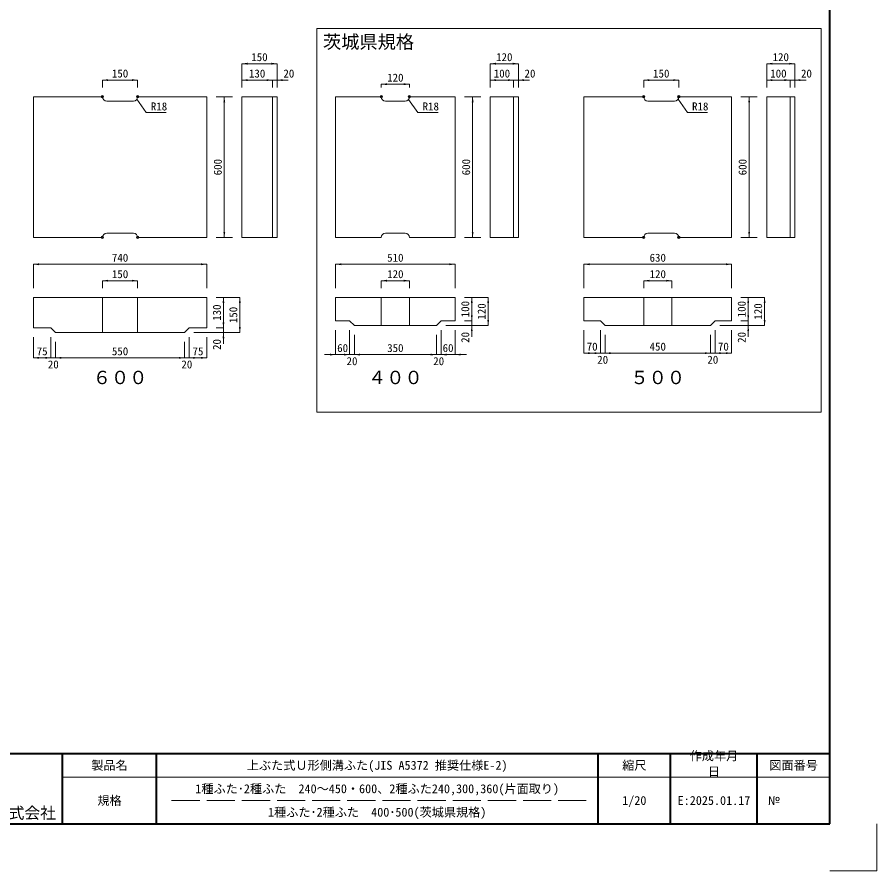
# Model space of a CAD drawing. Units: millimetres at full size, sheet at 1:20. Extents: x 19804 to 37687, y 7081 to 13999.
# Drawn here: x 34018 to 37687, y 7081 to 10722 of the extents above; entities that cross this region are included whole.
import ezdxf
from ezdxf.enums import TextEntityAlignment as Align

# ---------------------------------------------------------------- set-up
doc = ezdxf.new("R2010")
doc.units = ezdxf.units.MM
doc.header["$LTSCALE"] = 20
doc.header["$PDMODE"] = 32
doc.header["$PDSIZE"] = 10
doc.linetypes.add('DASHED', pattern=[7.5, 6, -1.5])
for name, color, linetype, lineweight in [('0_2', 7, 'Continuous', 13), ('Defpoints_3', 7, 'Continuous', 13), ('図枠', 7, 'Continuous', 5), ('寸法線', 7, 'Continuous', 13), ('引出線', 4, 'Continuous', 13), ('本体', 2, 'Continuous', 13)]:
    doc.layers.add(name, color=color, linetype=linetype, lineweight=lineweight)
doc.styles.add('ＭＳ ゴシック', font='')
doc.styles.get('ＭＳ ゴシック').set_extended_font_data('MS Gothic')

# ---------------------------------------------------------------- blocks, each defined once
blk = doc.blocks.new('filled_arrow')
at = {"color": 0, "linetype": 'Continuous', "lineweight": -2}
blk.add_solid([(7.5, 1.25), (0, 0), (7.5, -1.25)], dxfattribs=at)

msp = doc.modelspace()

# ---------------------------------------------------------------- linework, layer by layer
at = {"layer": '0_2'}
msp.add_lwpolyline([(35297.37, 9037.97), (37448.74, 9037.97), (37448.74, 10674.46), (35297.37, 10674.46)], close=True, dxfattribs=at)
at = {"layer": 'Defpoints_3'}
for p in [(37686.88, 7281.04), (37486.88, 7081.04)]:
    msp.add_line(p, (37686.88, 7081.04), dxfattribs=at)
at = {"layer": '図枠', "lineweight": 40}
for p, q in [((37486.88, 7281.04), (37486.88, 12821.04)), ((29686.88, 7581.04), (37486.88, 7581.04)), ((34211.88, 7281.04), (34211.88, 7581.04)), ((34611.88, 7281.04), (34611.88, 7581.04)), ((36496.88, 7281.04), (36496.88, 7581.04)), ((36806.88, 7281.04), (36806.88, 7581.04)), ((37176.88, 7281.04), (37176.88, 7581.04)), ((29686.88, 7281.04), (37486.88, 7281.04))]:
    msp.add_line(p, q, dxfattribs=at)
at = {"layer": '図枠', "lineweight": 13}
msp.add_line((37486.88, 7481.04), (34211.88, 7481.04), dxfattribs=at)
at = {"layer": '図枠', "linetype": 'DASHED', "lineweight": 9}
msp.add_line((36446.88, 7381.04), (34661.88, 7381.04), dxfattribs=at)
at = {"layer": '寸法線'}
for p, q in [((35126.88, 10523.76), (34976.88, 10523.76)), ((34976.88, 10422.52), (34976.88, 10523.76)), ((35126.88, 10422.52), (35126.88, 10523.76)), ((36156.88, 10523.76), (36036.88, 10523.76)), ((36036.88, 10422.52), (36036.88, 10523.76)), ((36156.88, 10422.52), (36156.88, 10523.76)), ((37336.88, 10523.76), (37216.88, 10523.76)), ((37216.88, 10422.52), (37216.88, 10523.76)), ((37336.88, 10422.52), (37336.88, 10523.76)), ((34381.88, 10453.92), (34531.88, 10453.92)), ((34381.88, 10422.52), (34381.88, 10453.92)), ((34531.88, 10422.52), (34531.88, 10453.92)), ((34976.88, 10453.76), (35106.88, 10453.76)), ((34976.88, 10422.52), (34976.88, 10453.76)), ((35174.88, 10453.76), (35058.88, 10453.76)), ((35106.88, 10422.52), (35106.88, 10453.76)), ((35106.88, 10422.52), (35106.88, 10453.76)), ((35126.88, 10422.52), (35126.88, 10453.76)), ((35571.88, 10436.26), (35691.88, 10436.26)), ((35571.88, 10422.52), (35571.88, 10436.26)), ((35691.88, 10422.52), (35691.88, 10436.26)), ((36036.88, 10453.76), (36136.88, 10453.76)), ((36036.88, 10422.52), (36036.88, 10453.76)), ((36204.88, 10453.76), (36088.88, 10453.76)), ((36136.88, 10422.52), (36136.88, 10453.76)), ((36136.88, 10422.52), (36136.88, 10453.76)), ((36156.88, 10422.52), (36156.88, 10453.76)), ((36691.88, 10453.76), (36841.88, 10453.76)), ((36691.88, 10422.52), (36691.88, 10453.76)), ((36841.88, 10422.52), (36841.88, 10453.76)), ((37216.88, 10453.76), (37316.88, 10453.76)), ((37216.88, 10422.52), (37216.88, 10453.76)), ((37384.88, 10453.76), (37268.88, 10453.76)), ((37316.88, 10422.52), (37316.88, 10453.76)), ((37316.88, 10422.52), (37316.88, 10453.76)), ((37336.88, 10422.52), (37336.88, 10453.76)), ((34866.88, 10382.52), (34901.88, 10382.52)), ((34901.88, 9782.52), (34901.88, 10382.52)), ((34901.88, 10382.52), (34901.88, 9782.52)), ((34936.88, 10382.52), (34901.88, 10382.52)), ((35926.88, 10382.52), (35961.88, 10382.52)), ((35961.88, 9782.52), (35961.88, 10382.52)), ((35961.88, 10382.52), (35961.88, 9782.52)), ((35996.88, 10382.52), (35961.88, 10382.52)), ((37106.88, 10382.52), (37141.88, 10382.52)), ((37141.88, 9782.52), (37141.88, 10382.52)), ((37141.88, 10382.52), (37141.88, 9782.52)), ((37176.88, 10382.52), (37141.88, 10382.52)), ((34866.88, 9782.52), (34901.88, 9782.52)), ((34936.88, 9782.52), (34901.88, 9782.52)), ((35926.88, 9782.52), (35961.88, 9782.52)), ((35996.88, 9782.52), (35961.88, 9782.52)), ((37106.88, 9782.52), (37141.88, 9782.52)), ((37176.88, 9782.52), (37141.88, 9782.52)), ((34086.88, 9668.15), (34826.88, 9668.15)), ((34086.88, 9566.91), (34086.88, 9668.15)), ((34826.88, 9566.91), (34826.88, 9668.15)), ((35376.88, 9668.15), (35886.88, 9668.15)), ((35376.88, 9566.91), (35376.88, 9668.15)), ((35886.88, 9566.91), (35886.88, 9668.15)), ((36436.88, 9668.15), (37066.88, 9668.15)), ((36436.88, 9566.91), (36436.88, 9668.15)), ((37066.88, 9566.91), (37066.88, 9668.15)), ((34381.88, 9598.15), (34531.88, 9598.15)), ((34381.88, 9566.91), (34381.88, 9598.15)), ((34531.88, 9566.91), (34531.88, 9598.15)), ((35571.88, 9598.15), (35691.88, 9598.15)), ((35571.88, 9566.91), (35571.88, 9598.15)), ((35691.88, 9566.91), (35691.88, 9598.15)), ((36691.88, 9598.15), (36811.88, 9598.15)), ((36691.88, 9566.91), (36691.88, 9598.15)), ((36811.88, 9566.91), (36811.88, 9598.15)), ((34866.88, 9526.91), (34898.11, 9526.91)), ((34866.88, 9526.91), (34968.11, 9526.91)), ((34898.11, 9396.91), (34898.11, 9526.91)), ((34968.11, 9526.91), (34968.11, 9376.91)), ((35926.88, 9526.91), (35958.11, 9526.91)), ((35926.88, 9526.91), (36028.11, 9526.91)), ((35958.11, 9426.91), (35958.11, 9526.91)), ((36028.11, 9526.91), (36028.11, 9406.91)), ((37106.88, 9526.91), (37138.11, 9526.91)), ((37106.88, 9526.91), (37208.11, 9526.91)), ((37138.11, 9426.91), (37138.11, 9526.91)), ((37208.11, 9526.91), (37208.11, 9406.91)), ((35958.11, 9358.91), (35958.11, 9474.91)), ((37138.11, 9358.91), (37138.11, 9474.91)), ((34898.11, 9328.91), (34898.11, 9444.91)), ((34866.88, 9396.91), (34898.11, 9396.91)), ((34866.88, 9396.91), (34898.11, 9396.91)), ((35846.88, 9406.91), (36028.11, 9406.91)), ((35846.88, 9406.91), (35958.11, 9406.91)), ((35926.88, 9426.91), (35958.11, 9426.91)), ((35926.88, 9426.91), (35958.11, 9426.91)), ((37016.88, 9406.91), (37208.11, 9406.91)), ((37016.88, 9406.91), (37138.11, 9406.91)), ((37106.88, 9426.91), (37138.11, 9426.91)), ((37106.88, 9426.91), (37138.11, 9426.91)), ((34086.88, 9356.91), (34086.88, 9269.04)), ((34161.88, 9356.91), (34161.88, 9269.04)), ((34161.88, 9356.91), (34161.88, 9269.04)), ((34751.88, 9356.91), (34751.88, 9269.04)), ((34751.88, 9356.91), (34751.88, 9269.04)), ((34771.88, 9376.91), (34968.11, 9376.91)), ((34771.88, 9376.91), (34898.11, 9376.91)), ((34826.88, 9356.91), (34826.88, 9269.04)), ((35376.88, 9386.91), (35376.88, 9282.91)), ((35436.88, 9386.91), (35436.88, 9282.91)), ((35436.88, 9386.91), (35436.88, 9282.91)), ((35456.88, 9366.91), (35456.88, 9282.91)), ((35456.88, 9366.91), (35456.88, 9282.91)), ((35806.88, 9366.91), (35806.88, 9282.91)), ((35806.88, 9366.91), (35806.88, 9282.91)), ((35826.88, 9386.91), (35826.88, 9282.91)), ((35826.88, 9386.91), (35826.88, 9282.91)), ((35886.88, 9386.91), (35886.88, 9282.91)), ((36436.88, 9386.91), (36436.88, 9289.04)), ((36506.88, 9386.91), (36506.88, 9289.04)), ((36506.88, 9386.91), (36506.88, 9289.04)), ((36526.88, 9366.91), (36526.88, 9289.04)), ((36526.88, 9366.91), (36526.88, 9289.04)), ((36976.88, 9366.91), (36976.88, 9289.04)), ((36976.88, 9366.91), (36976.88, 9289.04)), ((36996.88, 9386.91), (36996.88, 9289.04)), ((36996.88, 9386.91), (36996.88, 9289.04)), ((37066.88, 9386.91), (37066.88, 9289.04)), ((34181.88, 9336.91), (34181.88, 9269.04)), ((34181.88, 9336.91), (34181.88, 9269.04)), ((34731.88, 9336.91), (34731.88, 9269.04)), ((34731.88, 9336.91), (34731.88, 9269.04)), ((35328.88, 9282.91), (35436.88, 9282.91)), ((35388.88, 9282.91), (35504.88, 9282.91)), ((35456.88, 9282.91), (35806.88, 9282.91)), ((35758.88, 9282.91), (35874.88, 9282.91)), ((35826.88, 9282.91), (35934.88, 9282.91)), ((36436.88, 9289.04), (36506.88, 9289.04)), ((36458.88, 9289.04), (36574.88, 9289.04)), ((36526.88, 9289.04), (36976.88, 9289.04)), ((36928.88, 9289.04), (37044.88, 9289.04)), ((36996.88, 9289.04), (37066.88, 9289.04)), ((34086.88, 9269.04), (34161.88, 9269.04)), ((34113.88, 9269.04), (34229.88, 9269.04)), ((34181.88, 9269.04), (34731.88, 9269.04)), ((34683.88, 9269.04), (34799.88, 9269.04)), ((34751.88, 9269.04), (34826.88, 9269.04))]:
    msp.add_line(p, q, dxfattribs=at)
at = {"layer": '引出線'}
for points in [[(34528.42, 10371.92), (34568.32, 10315.35), (34653.93, 10315.35)], [(35687.48, 10370.74), (35728.32, 10315.35), (35813.93, 10315.35)], [(36838.42, 10371.92), (36878.32, 10315.35), (36963.93, 10315.35)]]:
    msp.add_lwpolyline(points, dxfattribs=at)
at = {"layer": '本体'}
for p, q in [((34086.88, 9782.52), (34086.88, 10382.52)), ((34086.88, 10382.52), (34381.88, 10382.52)), ((34399.88, 10364.52), (34513.88, 10364.52)), ((34531.88, 10382.52), (34826.88, 10382.52)), ((34826.88, 9782.52), (34826.88, 10382.52)), ((34976.88, 10382.52), (34976.88, 9782.52)), ((34976.88, 10382.52), (35126.88, 10382.52)), ((35106.88, 10382.52), (35106.88, 9782.52)), ((35126.88, 10382.52), (35126.88, 9782.52)), ((35376.88, 9782.52), (35376.88, 10382.52)), ((35376.88, 10382.52), (35571.88, 10382.52)), ((35589.88, 10364.52), (35673.88, 10364.52)), ((35691.88, 10382.52), (35886.88, 10382.52)), ((35886.88, 9782.52), (35886.88, 10382.52)), ((36036.88, 10382.52), (36036.88, 9782.52)), ((36036.88, 10382.52), (36156.88, 10382.52)), ((36136.88, 10382.52), (36136.88, 9782.52)), ((36156.88, 10382.52), (36156.88, 9782.52)), ((36436.88, 9782.52), (36436.88, 10382.52)), ((36436.88, 10382.52), (36691.88, 10382.52)), ((36709.88, 10364.52), (36823.88, 10364.52)), ((36841.88, 10382.52), (37066.88, 10382.52)), ((37066.88, 9782.52), (37066.88, 10382.52)), ((37216.88, 10382.52), (37216.88, 9782.52)), ((37216.88, 10382.52), (37336.88, 10382.52)), ((37316.88, 10382.52), (37316.88, 9782.52)), ((37336.88, 10382.52), (37336.88, 9782.52)), ((34399.88, 9800.52), (34513.88, 9800.52)), ((35589.88, 9800.52), (35673.88, 9800.52)), ((36709.88, 9800.52), (36823.88, 9800.52)), ((34086.88, 9782.52), (34381.88, 9782.52)), ((34531.88, 9782.52), (34826.88, 9782.52)), ((34976.88, 9782.52), (35126.88, 9782.52)), ((35376.88, 9782.52), (35571.88, 9782.52)), ((35691.88, 9782.52), (35886.88, 9782.52)), ((36036.88, 9782.52), (36156.88, 9782.52)), ((36436.88, 9782.52), (36691.88, 9782.52)), ((36841.88, 9782.52), (37066.88, 9782.52)), ((37216.88, 9782.52), (37336.88, 9782.52)), ((35886.88, 9526.91), (35886.88, 9426.91)), ((35376.88, 9426.91), (35436.88, 9426.91)), ((35886.88, 9426.91), (35826.88, 9426.91))]:
    msp.add_line(p, q, dxfattribs=at)
at = {"layer": '本体', "lineweight": 20}
for p, q in [((34826.88, 9526.91), (34086.88, 9526.91)), ((34086.88, 9526.91), (34086.88, 9396.91)), ((34826.88, 9526.91), (34826.88, 9396.91)), ((35886.88, 9526.91), (35376.88, 9526.91)), ((35376.88, 9526.91), (35376.88, 9426.91)), ((36436.88, 9526.91), (37066.88, 9526.91)), ((36436.88, 9526.91), (36436.88, 9426.91)), ((37066.88, 9526.91), (37066.88, 9426.91)), ((34086.88, 9396.91), (34161.88, 9396.91)), ((34161.88, 9396.91), (34181.88, 9376.91)), ((34751.88, 9396.91), (34731.88, 9376.91)), ((34826.88, 9396.91), (34751.88, 9396.91)), ((35436.88, 9426.91), (35456.88, 9406.91)), ((35456.88, 9406.91), (35806.88, 9406.91)), ((35826.88, 9426.91), (35806.88, 9406.91)), ((36436.88, 9426.91), (36506.88, 9426.91)), ((36506.88, 9426.91), (36526.88, 9406.91)), ((36526.88, 9406.91), (36976.88, 9406.91)), ((36976.88, 9406.91), (36996.88, 9426.91)), ((36996.88, 9426.91), (37066.88, 9426.91)), ((34181.88, 9376.91), (34731.88, 9376.91))]:
    msp.add_line(p, q, dxfattribs=at)
at = {"layer": '本体', "lineweight": 9}
for p, q in [((34381.88, 9526.91), (34381.88, 9376.91)), ((34531.88, 9376.91), (34531.88, 9526.91)), ((35571.88, 9526.91), (35571.88, 9406.91)), ((35691.88, 9406.91), (35691.88, 9526.91)), ((36691.88, 9406.91), (36691.88, 9526.91)), ((36811.88, 9526.91), (36811.88, 9406.91))]:
    msp.add_line(p, q, dxfattribs=at)
at = {"layer": '本体'}
for centre, start, end in [((34399.88, 10382.52), 180, 270), ((34513.88, 10382.52), 270, 0), ((35673.88, 10382.52), 270, 0), ((36709.88, 10382.52), 180, 270), ((36823.88, 10382.52), 270, 0), ((34399.88, 9782.52), 90, 180), ((34513.88, 9782.52), 0, 90), ((35589.88, 9782.52), 90, 180), ((35673.88, 9782.52), 0, 90), ((36709.88, 9782.52), 90, 180), ((36823.88, 9782.52), 0, 90)]:
    msp.add_arc(centre, 18, start, end, dxfattribs=at)
at = {"layer": '本体', "lineweight": 9}
msp.add_arc((35589.88, 10382.52), 18, 180, 270, dxfattribs=at)
at = {"layer": '本体'}
for p in [(34381.88, 10382.52), (34531.88, 10382.52), (35571.88, 10382.52), (35691.88, 10382.52), (36691.88, 10382.52), (36841.88, 10382.52), (34381.88, 9782.52), (34531.88, 9782.52), (36691.88, 9782.52), (36841.88, 9782.52)]:
    msp.add_point(p, dxfattribs=at)

# ---------------------------------------------------------------- block references
at = {"layer": '寸法線', "xscale": 3.2, "yscale": 3.2}
for p in [(34976.88, 10523.76), (36036.88, 10523.76), (37216.88, 10523.76), (34381.88, 10453.92), (34976.88, 10453.76), (35126.88, 10453.76), (36036.88, 10453.76), (36156.88, 10453.76), (36691.88, 10453.76), (37216.88, 10453.76), (37336.88, 10453.76), (35571.88, 10436.26), (34086.88, 9668.15), (35376.88, 9668.15), (36436.88, 9668.15), (34381.88, 9598.15), (35571.88, 9598.15), (36691.88, 9598.15), (35456.88, 9282.91), (35456.88, 9282.91), (35826.88, 9282.91), (35826.88, 9282.91), (35886.88, 9282.91), (36436.88, 9289.04), (36526.88, 9289.04), (36526.88, 9289.04), (36996.88, 9289.04), (36996.88, 9289.04), (34086.88, 9269.04), (34181.88, 9269.04), (34181.88, 9269.04), (34751.88, 9269.04), (34751.88, 9269.04)]:
    msp.add_blockref('filled_arrow', p, dxfattribs=at)
for p, rotation in [((35126.88, 10523.76), 180), ((36156.88, 10523.76), 180), ((37336.88, 10523.76), 180), ((34531.88, 10453.92), 180), ((35106.88, 10453.76), 180), ((35106.88, 10453.76), 180), ((36136.88, 10453.76), 180), ((36136.88, 10453.76), 180), ((36841.88, 10453.76), 180), ((37316.88, 10453.76), 180), ((37316.88, 10453.76), 180), ((35691.88, 10436.26), 180), ((34901.88, 10382.52), 270), ((34901.88, 10382.52), 270), ((35961.88, 10382.52), 270), ((35961.88, 10382.52), 270), ((37141.88, 10382.52), 270), ((37141.88, 10382.52), 270), ((34901.88, 9782.52), 90), ((34901.88, 9782.52), 90), ((35961.88, 9782.52), 90), ((35961.88, 9782.52), 90), ((37141.88, 9782.52), 90), ((37141.88, 9782.52), 90), ((34826.88, 9668.15), 180), ((35886.88, 9668.15), 180), ((37066.88, 9668.15), 180), ((34531.88, 9598.15), 180), ((35691.88, 9598.15), 180), ((36811.88, 9598.15), 180), ((34898.11, 9526.91), 270), ((34968.11, 9526.91), 270), ((35958.11, 9526.91), 270), ((36028.11, 9526.91), 270), ((37138.11, 9526.91), 270), ((37208.11, 9526.91), 270), ((35958.11, 9426.91), 90), ((35958.11, 9426.91), 90), ((36028.11, 9406.91), 90), ((37138.11, 9426.91), 90), ((37138.11, 9426.91), 90), ((37208.11, 9406.91), 90), ((34898.11, 9396.91), 90), ((34898.11, 9396.91), 90), ((34968.11, 9376.91), 90), ((35958.11, 9406.91), 270), ((37138.11, 9406.91), 270), ((34898.11, 9376.91), 270), ((35376.88, 9282.91), 180), ((35436.88, 9282.91), 180), ((35436.88, 9282.91), 180), ((35806.88, 9282.91), 180), ((35806.88, 9282.91), 180), ((36506.88, 9289.04), 180), ((36506.88, 9289.04), 180), ((36976.88, 9289.04), 180), ((36976.88, 9289.04), 180), ((37066.88, 9289.04), 180), ((34161.88, 9269.04), 180), ((34161.88, 9269.04), 180), ((34731.88, 9269.04), 180), ((34731.88, 9269.04), 180), ((34826.88, 9269.04), 180)]:
    msp.add_blockref('filled_arrow', p, dxfattribs=dict(at, rotation=rotation))
at = {"layer": '引出線', "xscale": 0.16, "yscale": 0.16}
for p, rotation in [((34528.42, 10371.92), 305.2), ((35687.48, 10370.74), 306.4), ((36838.42, 10371.92), 305.2)]:
    msp.add_blockref('filled_arrow', p, dxfattribs=dict(at, rotation=rotation))

# ---------------------------------------------------------------- texts
at = {"layer": '0_2', "style": 'ＭＳ ゴシック'}
for s, p in [('６００', (34456.88, 9139.77)), ('４００', (35631.88, 9139.77)), ('５００', (36751.88, 9139.77))]:
    msp.add_text(s, height=56.96, dxfattribs=at).set_placement(p, align=Align.BOTTOM_CENTER)
at = {"layer": '図枠', "style": 'ＭＳ ゴシック'}
for s, height, p in [('茨城県規格', 56.96, (35323.26, 10616.96)), ('№', 37.98, (37221.23, 7381.04))]:
    msp.add_text(s, height=height, dxfattribs=at).set_placement(p, align=Align.MIDDLE_LEFT)
for s, p in [('作成年月', (36888.28, 7590.27)), ('日', (36965.98, 7523.6))]:
    msp.add_text(s, height=37.98, dxfattribs=at).set_placement(p, align=Align.TOP_LEFT)
for s, height, p in [('製品名', 37.98, (34411.88, 7531.04)), ('上ぶた式Ｕ形側溝ふた(JIS A5372 推奨仕様E-2)', 37.98, (35554.38, 7531.04)), ('縮尺', 37.98, (36651.88, 7531.04)), ('図面番号', 37.98, (37331.88, 7531.04)), ('1種ふた･2種ふた\u3000240～450・600、2種ふた240,300,360(片面取り)', 37.98, (35554.38, 7431.04)), ('規格', 37.98, (34411.88, 7381.04)), ('1/20', 37.98, (36651.88, 7381.04)), ('E:2025.01.17', 37.98, (36991.88, 7381.04)), ('東洋コンクリート工業株式会社', 49.37, (33711.88, 7327.91)), ('1種ふた･2種ふた\u3000400･500(茨城県規格)', 37.98, (35554.38, 7331.04))]:
    msp.add_text(s, height=height, dxfattribs=at).set_placement(p, align=Align.MIDDLE_CENTER)
at = {"layer": '寸法線', "style": 'ＭＳ ゴシック'}
for s, p in [('150', (35051.88, 10551.76)), ('120', (36096.88, 10551.76)), ('120', (37276.88, 10551.76)), ('150', (34456.88, 10481.92)), ('130', (35041.88, 10481.76)), ('20', (35177.27, 10481.76)), ('100', (36086.88, 10481.76)), ('20', (36206.54, 10481.76)), ('150', (36766.88, 10481.76)), ('100', (37266.88, 10481.76)), ('20', (37386.54, 10481.76)), ('120', (35631.88, 10464.26)), ('740', (34456.88, 9696.15)), ('510', (35631.88, 9696.15)), ('630', (36751.88, 9696.15)), ('150', (34456.88, 9626.15)), ('120', (35631.88, 9626.15)), ('120', (36751.88, 9626.15)), ('60', (35406.88, 9310.91)), ('350', (35631.88, 9310.91)), ('60', (35856.88, 9310.91)), ('70', (36471.88, 9317.04)), ('450', (36751.88, 9317.04)), ('70', (37031.88, 9317.04)), ('75', (34124.38, 9297.04)), ('550', (34456.88, 9297.04)), ('75', (34789.38, 9297.04)), ('20', (34171.88, 9241.04)), ('20', (34741.88, 9241.04)), ('20', (35446.88, 9254.91)), ('20', (35816.88, 9254.91)), ('20', (36516.88, 9261.04)), ('20', (36986.88, 9261.04))]:
    msp.add_text(s, height=34.18, dxfattribs=at).set_placement(p, align=Align.MIDDLE_CENTER)
for s, p in [('600', (34873.88, 10082.52)), ('600', (34873.88, 10082.52)), ('600', (35933.88, 10082.52)), ('600', (35933.88, 10082.52)), ('600', (37113.88, 10082.52)), ('600', (37113.88, 10082.52)), ('100', (35930.11, 9476.91)), ('100', (37110.11, 9476.91)), ('130', (34870.11, 9461.91)), ('150', (34940.11, 9451.91)), ('120', (36000.11, 9466.91)), ('120', (37180.11, 9466.91)), ('20', (35930.11, 9356.27)), ('20', (37110.11, 9356.27)), ('20', (34870.11, 9325.92))]:
    msp.add_text(s, height=34.18, rotation=90, dxfattribs=at).set_placement(p, align=Align.MIDDLE_CENTER)
at = {"layer": '引出線', "style": 'ＭＳ ゴシック'}
for p in [(34588.32, 10358.55), (35748.32, 10358.55), (36898.32, 10358.55)]:
    msp.add_text('R18', height=34.18, dxfattribs=at).set_placement(p, align=Align.TOP_LEFT)

doc.saveas('drawing.dxf')
